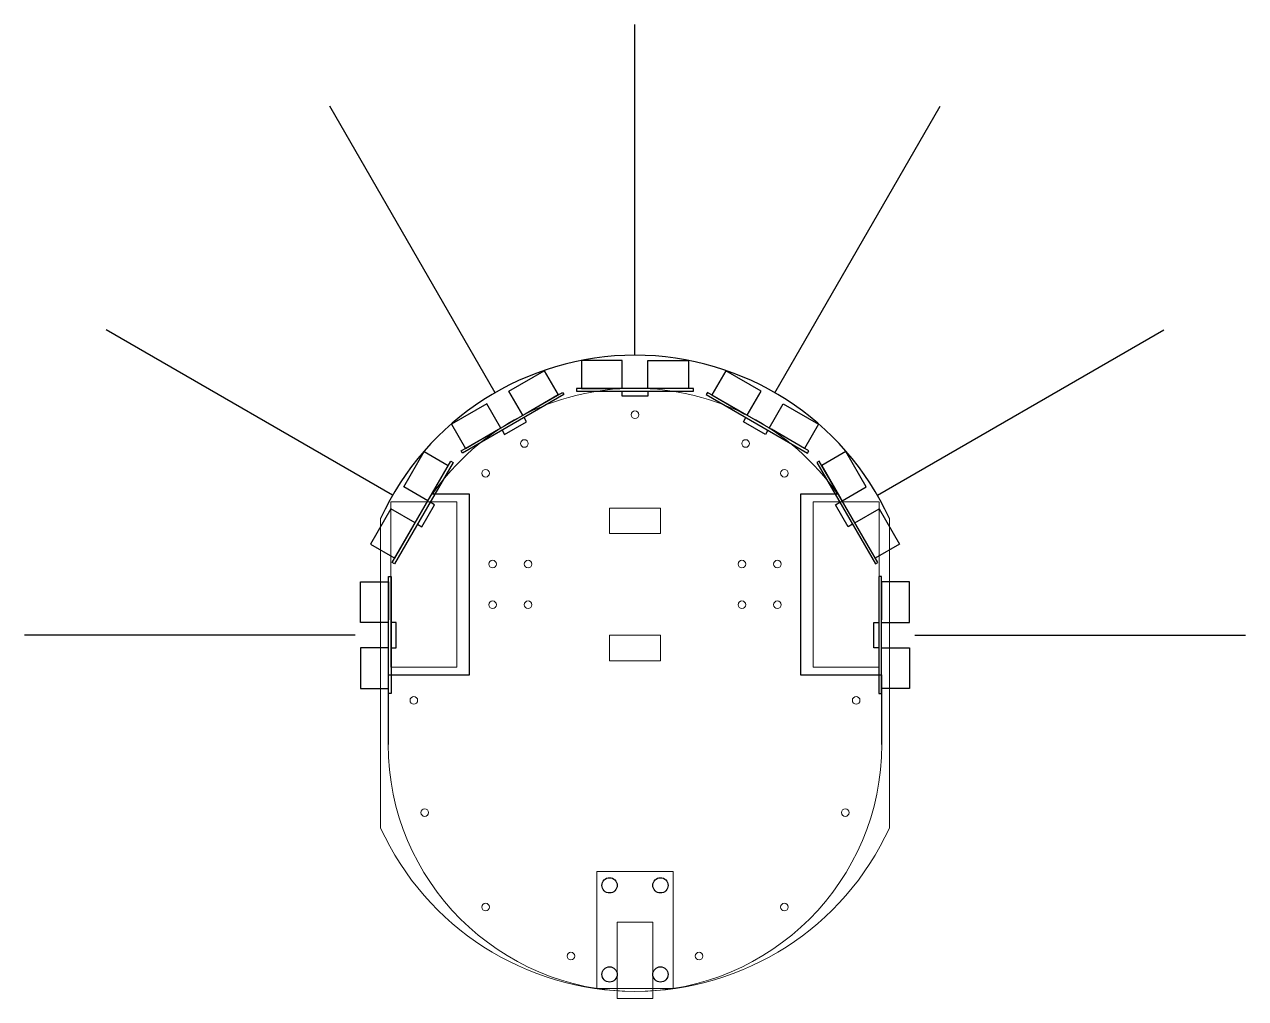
# Model space of a CAD drawing. Header units: millimetres. Extents: x -130 to 1222, y -3 to 380.
# Drawn here: x -130 to 350, y -2.8 to 380 of the extents above; entities that cross this region are included whole.
import ezdxf

# ---------------------------------------------------------------- set-up
doc = ezdxf.new("R2010")
doc.units = ezdxf.units.MM

# ---------------------------------------------------------------- blocks, each defined once
blk = doc.blocks.new('Ultrasonic')
at = {"color": 15}
for p, q in [((-125.65, 102.46), (-171.65, 102.46)), ((-171.65, 102.46), (-171.65, 101.46)), ((-171.65, 101.46), (-125.65, 101.46)), ((-169.65, 101.46), (-154.65, 101.46)), ((-169.65, 90.46), (-169.65, 101.46)), ((-153.65, 102.46), (-153.65, 104.46)), ((-153.65, 104.46), (-143.65, 104.46)), ((-153.65, 101.46), (-153.65, 90.46)), ((-143.65, 104.46), (-143.65, 102.46)), ((-143.65, 101.46), (-143.65, 90.46)), ((-127.65, 101.46), (-142.65, 101.46)), ((-127.65, 90.46), (-127.65, 101.46)), ((-125.65, 101.46), (-125.65, 102.46)), ((-153.65, 90.46), (-169.65, 90.46)), ((-143.65, 90.46), (-127.65, 90.46))]:
    blk.add_line(p, q, dxfattribs=at)

msp = doc.modelspace()

# ---------------------------------------------------------------- linework, layer by layer
at = {"color": 251, "true_color": 0x636466}
for p, q in [((110, 250), (110, 380)), ((55, 235.263), (-10, 347.846)), ((165, 235.263), (230, 347.846)), ((14.737, 195), (-97.846, 260)), ((205.263, 195), (317.846, 260)), ((0, 140), (-130, 140)), ((220, 140), (350, 140))]:
    msp.add_line(p, q, dxfattribs=at)
at = {"color": 5, "lineweight": 5}
for p, q in [((40, 192.427), (14, 192.427)), ((14, 192.427), (14, 127.427)), ((40, 127.427), (40, 192.427)), ((206, 192.427), (180, 192.427)), ((180, 192.427), (180, 127.427)), ((206, 127.427), (206, 192.427)), ((14, 127.427), (40, 127.427)), ((180, 127.427), (206, 127.427))]:
    msp.add_line(p, q, dxfattribs=at)
at = {"color": 1}
for p, q in [((45, 195.427), (30.396, 195.427)), ((45, 124.427), (45, 195.427)), ((189.604, 195.427), (175, 195.427)), ((175, 195.427), (175, 124.427)), ((13, 124.427), (45, 124.427)), ((13, 124.427), (13, 97)), ((175, 124.427), (207, 124.427)), ((207, 97), (207, 124.427))]:
    msp.add_line(p, q, dxfattribs=at)
at = {"color": 1, "lineweight": 5}
for p, q in [((100, 189.927), (120, 189.927)), ((100, 179.927), (100, 189.927)), ((120, 189.927), (120, 179.927)), ((120, 179.927), (100, 179.927)), ((100, 139.927), (120, 139.927)), ((100, 129.927), (100, 139.927)), ((120, 139.927), (120, 129.927)), ((120, 129.927), (100, 129.927))]:
    msp.add_line(p, q, dxfattribs=at)
at = {"color": 3, "lineweight": 5}
for p, q in [((10, 185.826), (10, 64.174)), ((210, 64.174), (210, 185.826))]:
    msp.add_line(p, q, dxfattribs=at)
at = {"lineweight": 5}
for p, q in [((95, 47.167), (125, 47.167)), ((95, 1.167), (95, 47.167)), ((125, 47.167), (125, 1.167)), ((117, 27.167), (103, 27.167)), ((103, 27.167), (103, -2.833)), ((117, -2.833), (117, 27.167)), ((125, 1.167), (95, 1.167)), ((103, -2.833), (117, -2.833))]:
    msp.add_line(p, q, dxfattribs=at)
at = {"color": 1, "lineweight": 5}
for centre in [(110, 226.606), (66.524, 215.302), (153.476, 215.302), (51.259, 203.626), (168.741, 203.626), (54, 167.927), (68, 167.927), (152, 167.927), (166, 167.927), (54, 151.927), (68, 151.927), (152, 151.927), (166, 151.927), (23.063, 114.359), (196.937, 114.359), (27.355, 70.259), (192.645, 70.259), (51.269, 33.109), (168.731, 33.109), (84.83, 13.869), (135.17, 13.869)]:
    msp.add_circle(centre, 1.5, dxfattribs=at)
at = {"color": 1}
for centre in [(100, 41.667), (120, 41.667), (100, 6.667), (120, 6.667)]:
    msp.add_circle(centre, 3, dxfattribs=at)
at = {"color": 3}
msp.add_arc((110, 140), 110, 24.61998, 155.38002, dxfattribs=at)
at = {"color": 1, "lineweight": 5}
for centre, start, end in [((110, 140), 34.84889, 145.15111), ((110, 97), 180, 0)]:
    msp.add_arc(centre, 97, start, end, dxfattribs=at)
at = {"color": 3, "lineweight": 5}
msp.add_arc((110, 110), 110, 204.61998, 335.38002, dxfattribs=at)

# ---------------------------------------------------------------- block references
at = {"color": 67, "true_color": 0x727430, "xscale": -1}
for p, rotation in [((139.571, 386.083), 210), ((12.568, 367.899), 240), ((-88.328, 288.651), 270.0000000000001)]:
    msp.add_blockref('Ultrasonic', p, dxfattribs=dict(at, rotation=rotation))
at = {"color": 67, "true_color": 0x727430}
for p, rotation in [((-38.651, 338.328), 180), ((80.429, 386.083), 150), ((207.432, 367.899), 120), ((308.328, 288.651), 90)]:
    msp.add_blockref('Ultrasonic', p, dxfattribs=dict(at, rotation=rotation))

doc.saveas('drawing.dxf')
